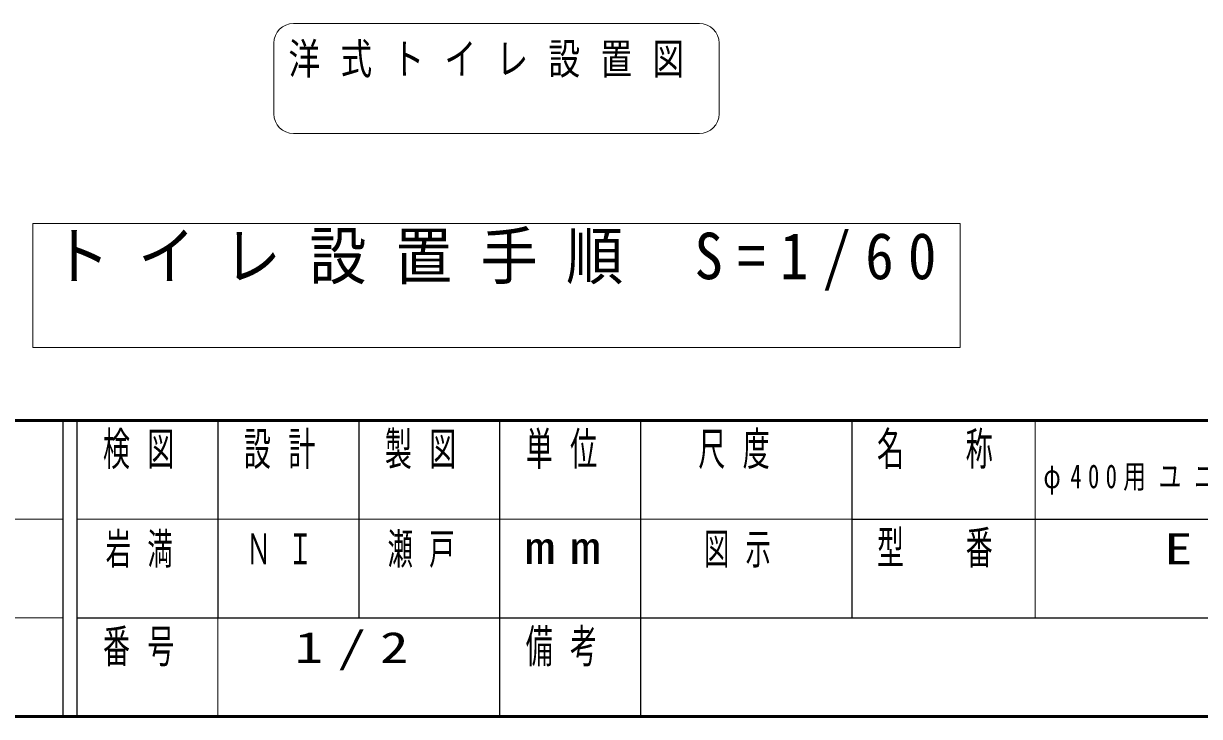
# Model space of a CAD drawing. Units: millimetres on the paper. Extents: x -385 to 0, y -297 to 267.
# Drawn here: x -246.3 to -162.8, y 0 to 49.2 of the extents above; entities that cross this region are included whole.
import ezdxf

# ---------------------------------------------------------------- set-up
doc = ezdxf.new("R2010")
doc.units = ezdxf.units.MM
doc.layers.add('LY_3', color=7, linetype='Continuous', lineweight=25)
doc.layers.add('LY_4', color=7, linetype='Continuous', lineweight=13)
doc.layers.add('LY_5', color=7, linetype='Continuous')
doc.styles.add('ＭＳ ゴシック', font='')
doc.styles.get('ＭＳ ゴシック').set_extended_font_data('MS Gothic')

msp = doc.modelspace()

# ---------------------------------------------------------------- linework, layer by layer
at = {"layer": 'LY_3', "lineweight": 13}
for p, q in [((-198.326, 49.166), (-227.126, 49.166)), ((-228.526, 47.766), (-228.526, 42.766)), ((-196.926, 42.766), (-196.926, 47.766)), ((-227.126, 41.366), (-198.326, 41.366)), ((-179.826, 34.976), (-245.626, 34.976)), ((-245.626, 34.976), (-245.626, 26.176)), ((-179.826, 26.176), (-179.826, 34.976)), ((-245.626, 26.176), (-179.826, 26.176))]:
    msp.add_line(p, q, dxfattribs=at)
for centre, start, end in [((-227.126, 47.766), 90, 180), ((-198.326, 47.766), 0, 90), ((-227.126, 42.766), 180, 270), ((-198.326, 42.766), 270, 0)]:
    msp.add_arc(centre, 1.4, start, end, dxfattribs=at)
at = {"layer": 'LY_4', "lineweight": 50}
for p, q in [((-385, 21), (0, 21)), ((-385, 0), (0, 0))]:
    msp.add_line(p, q, dxfattribs=at)
at = {"layer": 'LY_4', "color": 211, "lineweight": 25}
for p, q in [((-243.5, 21), (-243.5, 0)), ((-242.5, 21), (-242.5, 0)), ((-232.5, 21), (-232.5, 7)), ((-222.5, 21), (-222.5, 7)), ((-212.5, 21), (-212.5, 0)), ((-202.5, 21), (-202.5, 7)), ((-187.5, 21), (-187.5, 7)), ((-187.5, 14), (-70, 14)), ((-242.5, 7), (0, 7))]:
    msp.add_line(p, q, dxfattribs=at)
at = {"layer": 'LY_4'}
for p, q in [((-174.5, 21), (-174.5, 7)), ((-385, 14), (-243.5, 14)), ((-242.5, 14), (-187.5, 14)), ((-385, 7), (-243.5, 7)), ((-232.5, 7), (-232.5, 0))]:
    msp.add_line(p, q, dxfattribs=at)
at = {"layer": 'LY_4', "lineweight": 25}
msp.add_line((-202.5, 7), (-202.5, 0), dxfattribs=at)

# ---------------------------------------------------------------- texts
at = {"layer": 'LY_3', "style": 'ＭＳ ゴシック'}
for s, insert, char_height, attachment_point in [('\\T1.64;\\W0.75;洋式トイレ設置図', (-212.726, 47.766), 2.199, 2), ('\\T1.5;\\W0.9;トイレ設置手順\\~S=1/60', (-244.226, 34.326), 3.299, 1), ('\\T1.64;\\W0.6;ＮＩ', (-230.5, 13), 2.199, 1)]:
    msp.add_mtext(s, dxfattribs=dict(at, insert=insert, char_height=char_height, attachment_point=attachment_point))
at = {"layer": 'LY_4', "color": 4, "char_height": 2.346, "attachment_point": 2, "style": 'ＭＳ ゴシック'}
for s, insert in [('\\T1.64;\\W0.6;検図', (-237.5, 20.167)), ('\\T1.64;\\W0.6;設計', (-227.5, 20.167)), ('\\T1.64;\\W0.6;製図', (-217.5, 20.167)), ('\\T1.64;\\W0.6;単位', (-207.5, 20.167)), ('\\T1.64;\\W0.6;尺度', (-195.25, 20.167)), ('\\T1.64;\\W0.6;名\u3000称', (-181, 20.167)), ('\\T1.64;\\W0.6;型\u3000番', (-181, 13.167)), ('\\T1.5;\\W1.35;mm', (-207.5, 13.167)), ('\\T1.64;\\W0.6;番号', (-237.5, 6.167)), ('\\T1.64;\\W0.6;備考', (-207.5, 6.167))]:
    msp.add_mtext(s, dxfattribs=dict(at, insert=insert))
at = {"layer": 'LY_5', "style": 'ＭＳ ゴシック'}
for s, insert, char_height, attachment_point in [('\\T1.56;\\W0.7;φ400用ユニバーサルテントセット', (-154.75, 17.883), 1.686, 2), ('\\T1.64;\\W0.6;岩満', (-237.5, 13), 2.199, 2), ('\\T1.64;\\W0.6;瀬戸', (-217.5, 13), 2.199, 2), ('\\T1.64;\\W0.6;図示', (-198, 13), 2.199, 1), ('\\T1.5;\\W1.35;ET-400U', (-154.75, 13), 2.199, 2), ('\\T1.5;\\W1.35;1/2', (-222.5, 6), 2.199, 2)]:
    msp.add_mtext(s, dxfattribs=dict(at, insert=insert, char_height=char_height, attachment_point=attachment_point))

doc.saveas('drawing.dxf')
